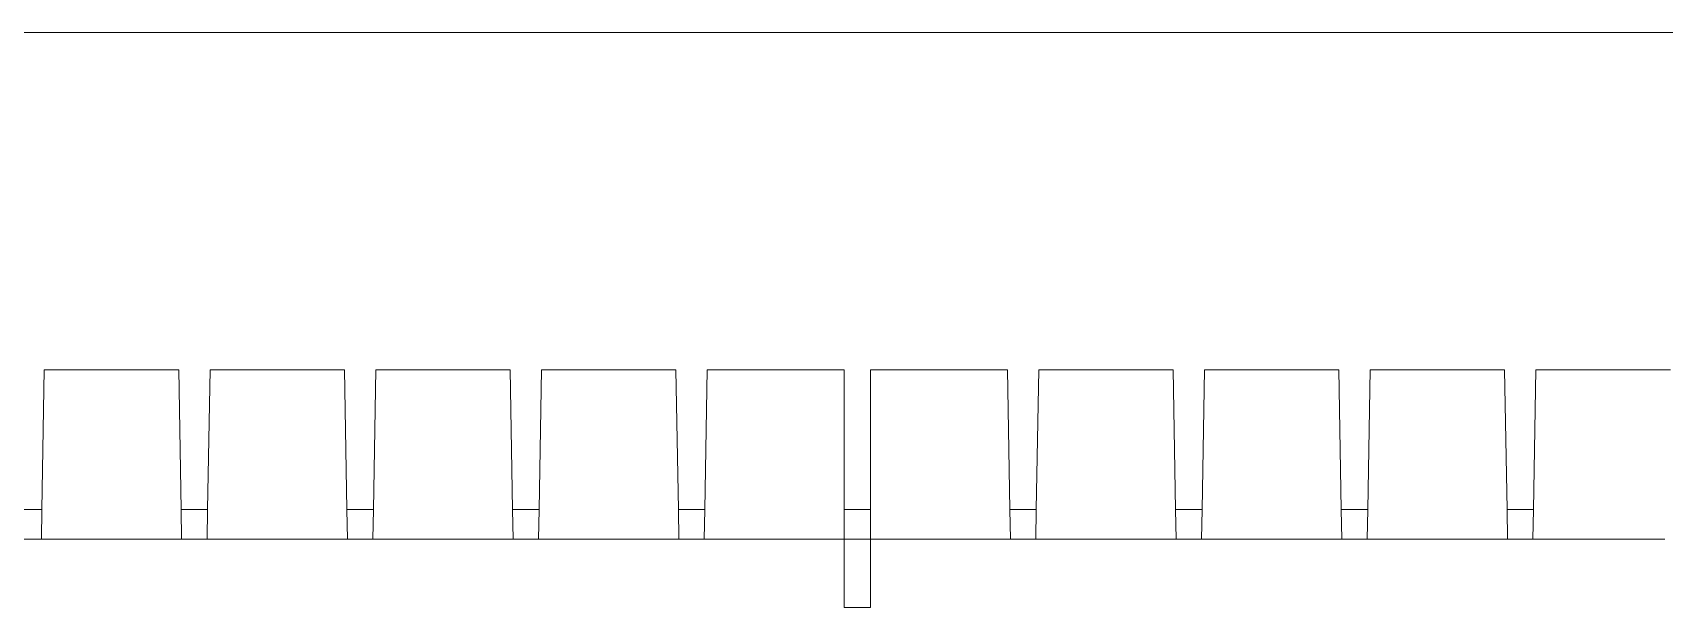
# Model space of a CAD drawing. Header units: millimetres. Extents: x 1136 to 1992, y 400 to 1005.
# Drawn here: x 1361.8 to 1450.9, y 578.9 to 610.3 of the extents above; entities that cross this region are included whole.
import ezdxf

# ---------------------------------------------------------------- set-up
doc = ezdxf.new("R2010")
doc.units = ezdxf.units.MM
doc.layers.add('6', color=7, linetype='Continuous', true_color=0xffffff)

msp = doc.modelspace()

# ---------------------------------------------------------------- linework, layer by layer
at = {"layer": '6', "color": 92, "linetype": 'Continuous', "lineweight": 18}
for p, q in [((1210.104, 610.27), (1485.976, 610.27)), ((1362.463, 591.879), (1362.33, 584.26)), ((1369.797, 591.879), (1362.463, 591.879)), ((1369.797, 591.879), (1369.93, 584.26)), ((1371.508, 591.879), (1371.375, 584.26)), ((1378.842, 591.879), (1371.508, 591.879)), ((1378.842, 591.879), (1378.975, 584.26)), ((1380.553, 591.879), (1380.42, 584.26)), ((1387.887, 591.879), (1380.553, 591.879)), ((1387.887, 591.879), (1388.02, 584.26)), ((1389.598, 591.879), (1389.465, 584.26)), ((1396.932, 591.879), (1389.598, 591.879)), ((1396.932, 591.879), (1397.065, 584.26)), ((1398.643, 591.879), (1398.51, 584.26)), ((1406.121, 591.879), (1398.643, 591.879)), ((1406.121, 591.879), (1406.121, 584.26)), ((1407.544, 591.879), (1407.544, 584.26)), ((1415.022, 591.879), (1407.544, 591.879)), ((1415.022, 591.879), (1415.155, 584.26)), ((1416.733, 591.879), (1416.6, 584.26)), ((1424.067, 591.879), (1416.733, 591.879)), ((1424.067, 591.879), (1424.2, 584.26)), ((1425.778, 591.879), (1425.645, 584.26)), ((1433.112, 591.879), (1425.778, 591.879)), ((1433.112, 591.879), (1433.245, 584.26)), ((1434.823, 591.879), (1434.69, 584.26)), ((1442.157, 591.879), (1434.823, 591.879)), ((1442.157, 591.879), (1442.29, 584.26)), ((1443.868, 591.879), (1443.735, 584.26)), ((1451.202, 591.879), (1443.868, 591.879)), ((1360.885, 584.26), (1362.33, 584.26)), ((1362.33, 584.26), (1362.301, 582.633)), ((1369.958, 582.633), (1369.93, 584.26)), ((1369.93, 584.26), (1371.375, 584.26)), ((1371.375, 584.26), (1371.346, 582.633)), ((1379.003, 582.633), (1378.975, 584.26)), ((1378.975, 584.26), (1380.42, 584.26)), ((1380.42, 584.26), (1380.391, 582.633)), ((1388.02, 584.26), (1388.048, 582.633)), ((1388.02, 584.26), (1389.465, 584.26)), ((1389.465, 584.26), (1389.436, 582.633)), ((1397.065, 584.26), (1398.51, 584.26)), ((1397.065, 584.26), (1397.093, 582.633)), ((1398.51, 584.26), (1398.481, 582.633)), ((1406.121, 584.26), (1406.121, 582.633)), ((1406.121, 584.26), (1407.544, 584.26)), ((1407.544, 582.633), (1407.544, 584.26)), ((1415.155, 584.26), (1416.6, 584.26)), ((1415.155, 584.26), (1415.183, 582.633)), ((1416.6, 584.26), (1416.571, 582.633)), ((1424.2, 584.26), (1424.228, 582.633)), ((1424.2, 584.26), (1425.645, 584.26)), ((1425.645, 584.26), (1425.616, 582.633)), ((1433.245, 584.26), (1433.273, 582.633)), ((1433.245, 584.26), (1434.69, 584.26)), ((1434.661, 582.633), (1434.69, 584.26)), ((1442.29, 584.26), (1443.735, 584.26)), ((1442.318, 582.633), (1442.29, 584.26)), ((1443.706, 582.633), (1443.735, 584.26)), ((1362.301, 582.633), (1360.913, 582.633)), ((1371.346, 582.633), (1369.958, 582.633)), ((1380.391, 582.633), (1379.003, 582.633)), ((1389.436, 582.633), (1388.048, 582.633)), ((1398.481, 582.633), (1397.093, 582.633)), ((1406.121, 582.633), (1406.121, 580.924)), ((1407.544, 582.633), (1406.121, 582.633)), ((1407.544, 582.633), (1407.544, 580.924)), ((1416.571, 582.633), (1415.183, 582.633)), ((1425.616, 582.633), (1424.228, 582.633)), ((1434.661, 582.633), (1433.273, 582.633)), ((1443.706, 582.633), (1442.318, 582.633)), ((1406.121, 578.914), (1406.121, 580.924)), ((1407.544, 580.924), (1407.544, 578.914)), ((1407.544, 578.914), (1406.121, 578.914))]:
    msp.add_line(p, q, dxfattribs=at)
for points in [[(1369.958, 582.633), (1369.805, 582.633), (1369.652, 582.633), (1369.499, 582.633), (1369.346, 582.633), (1369.193, 582.633), (1369.04, 582.633), (1368.887, 582.633), (1368.733, 582.633), (1368.58, 582.633), (1368.427, 582.633), (1368.274, 582.633), (1368.121, 582.633), (1367.968, 582.633), (1367.815, 582.633), (1367.661, 582.633), (1367.508, 582.633), (1367.355, 582.633), (1367.202, 582.633), (1367.049, 582.633), (1366.896, 582.633), (1366.743, 582.633), (1366.589, 582.633), (1366.436, 582.633), (1366.283, 582.633), (1366.13, 582.633), (1365.977, 582.633), (1365.824, 582.633), (1365.671, 582.633), (1365.517, 582.633), (1365.364, 582.633), (1365.211, 582.633), (1365.058, 582.633), (1364.905, 582.633), (1364.752, 582.633), (1364.599, 582.633), (1364.445, 582.633), (1364.292, 582.633), (1364.139, 582.633), (1363.986, 582.633), (1363.833, 582.633), (1363.68, 582.633), (1363.527, 582.633), (1363.373, 582.633), (1363.22, 582.633), (1363.067, 582.633), (1362.914, 582.633), (1362.761, 582.633), (1362.608, 582.633), (1362.455, 582.633), (1362.301, 582.633)], [(1379.003, 582.633), (1378.85, 582.633), (1378.697, 582.633), (1378.544, 582.633), (1378.391, 582.633), (1378.238, 582.633), (1378.085, 582.633), (1377.932, 582.633), (1377.778, 582.633), (1377.625, 582.633), (1377.472, 582.633), (1377.319, 582.633), (1377.166, 582.633), (1377.013, 582.633), (1376.86, 582.633), (1376.706, 582.633), (1376.553, 582.633), (1376.4, 582.633), (1376.247, 582.633), (1376.094, 582.633), (1375.941, 582.633), (1375.788, 582.633), (1375.634, 582.633), (1375.481, 582.633), (1375.328, 582.633), (1375.175, 582.633), (1375.022, 582.633), (1374.869, 582.633), (1374.716, 582.633), (1374.562, 582.633), (1374.409, 582.633), (1374.256, 582.633), (1374.103, 582.633), (1373.95, 582.633), (1373.797, 582.633), (1373.644, 582.633), (1373.49, 582.633), (1373.337, 582.633), (1373.184, 582.633), (1373.031, 582.633), (1372.878, 582.633), (1372.725, 582.633), (1372.572, 582.633), (1372.418, 582.633), (1372.265, 582.633), (1372.112, 582.633), (1371.959, 582.633), (1371.806, 582.633), (1371.653, 582.633), (1371.5, 582.633), (1371.346, 582.633)], [(1388.048, 582.633), (1387.895, 582.633), (1387.742, 582.633), (1387.589, 582.633), (1387.436, 582.633), (1387.283, 582.633), (1387.13, 582.633), (1386.977, 582.633), (1386.823, 582.633), (1386.67, 582.633), (1386.517, 582.633), (1386.364, 582.633), (1386.211, 582.633), (1386.058, 582.633), (1385.905, 582.633), (1385.751, 582.633), (1385.598, 582.633), (1385.445, 582.633), (1385.292, 582.633), (1385.139, 582.633), (1384.986, 582.633), (1384.833, 582.633), (1384.679, 582.633), (1384.526, 582.633), (1384.373, 582.633), (1384.22, 582.633), (1384.067, 582.633), (1383.914, 582.633), (1383.761, 582.633), (1383.607, 582.633), (1383.454, 582.633), (1383.301, 582.633), (1383.148, 582.633), (1382.995, 582.633), (1382.842, 582.633), (1382.689, 582.633), (1382.535, 582.633), (1382.382, 582.633), (1382.229, 582.633), (1382.076, 582.633), (1381.923, 582.633), (1381.77, 582.633), (1381.617, 582.633), (1381.463, 582.633), (1381.31, 582.633), (1381.157, 582.633), (1381.004, 582.633), (1380.851, 582.633), (1380.698, 582.633), (1380.545, 582.633), (1380.391, 582.633)], [(1397.093, 582.633), (1396.94, 582.633), (1396.787, 582.633), (1396.634, 582.633), (1396.481, 582.633), (1396.328, 582.633), (1396.175, 582.633), (1396.022, 582.633), (1395.868, 582.633), (1395.715, 582.633), (1395.562, 582.633), (1395.409, 582.633), (1395.256, 582.633), (1395.103, 582.633), (1394.95, 582.633), (1394.796, 582.633), (1394.643, 582.633), (1394.49, 582.633), (1394.337, 582.633), (1394.184, 582.633), (1394.031, 582.633), (1393.878, 582.633), (1393.724, 582.633), (1393.571, 582.633), (1393.418, 582.633), (1393.265, 582.633), (1393.112, 582.633), (1392.959, 582.633), (1392.806, 582.633), (1392.652, 582.633), (1392.499, 582.633), (1392.346, 582.633), (1392.193, 582.633), (1392.04, 582.633), (1391.887, 582.633), (1391.734, 582.633), (1391.58, 582.633), (1391.427, 582.633), (1391.274, 582.633), (1391.121, 582.633), (1390.968, 582.633), (1390.815, 582.633), (1390.662, 582.633), (1390.508, 582.633), (1390.355, 582.633), (1390.202, 582.633), (1390.049, 582.633), (1389.896, 582.633), (1389.743, 582.633), (1389.59, 582.633), (1389.436, 582.633)], [(1406.121, 582.633), (1405.968, 582.633), (1405.815, 582.633), (1405.663, 582.633), (1405.51, 582.633), (1405.357, 582.633), (1405.204, 582.633), (1405.052, 582.633), (1404.899, 582.633), (1404.746, 582.633), (1404.593, 582.633), (1404.44, 582.633), (1404.288, 582.633), (1404.135, 582.633), (1403.982, 582.633), (1403.829, 582.633), (1403.676, 582.633), (1403.524, 582.633), (1403.371, 582.633), (1403.218, 582.633), (1403.065, 582.633), (1402.912, 582.633), (1402.76, 582.633), (1402.607, 582.633), (1402.454, 582.633), (1402.301, 582.633), (1402.148, 582.633), (1401.996, 582.633), (1401.843, 582.633), (1401.69, 582.633), (1401.537, 582.633), (1401.385, 582.633), (1401.232, 582.633), (1401.079, 582.633), (1400.926, 582.633), (1400.773, 582.633), (1400.621, 582.633), (1400.468, 582.633), (1400.315, 582.633), (1400.162, 582.633), (1400.009, 582.633), (1399.857, 582.633), (1399.704, 582.633), (1399.551, 582.633), (1399.398, 582.633), (1399.245, 582.633), (1399.093, 582.633), (1398.94, 582.633), (1398.787, 582.633), (1398.634, 582.633), (1398.481, 582.633)], [(1415.183, 582.633), (1415.031, 582.633), (1414.878, 582.633), (1414.725, 582.633), (1414.572, 582.633), (1414.42, 582.633), (1414.267, 582.633), (1414.114, 582.633), (1413.961, 582.633), (1413.808, 582.633), (1413.656, 582.633), (1413.503, 582.633), (1413.35, 582.633), (1413.197, 582.633), (1413.044, 582.633), (1412.892, 582.633), (1412.739, 582.633), (1412.586, 582.633), (1412.433, 582.633), (1412.28, 582.633), (1412.128, 582.633), (1411.975, 582.633), (1411.822, 582.633), (1411.669, 582.633), (1411.516, 582.633), (1411.364, 582.633), (1411.211, 582.633), (1411.058, 582.633), (1410.905, 582.633), (1410.753, 582.633), (1410.6, 582.633), (1410.447, 582.633), (1410.294, 582.633), (1410.141, 582.633), (1409.989, 582.633), (1409.836, 582.633), (1409.683, 582.633), (1409.53, 582.633), (1409.377, 582.633), (1409.225, 582.633), (1409.072, 582.633), (1408.919, 582.633), (1408.766, 582.633), (1408.613, 582.633), (1408.461, 582.633), (1408.308, 582.633), (1408.155, 582.633), (1408.002, 582.633), (1407.849, 582.633), (1407.697, 582.633), (1407.544, 582.633)], [(1424.228, 582.633), (1424.075, 582.633), (1423.922, 582.633), (1423.769, 582.633), (1423.616, 582.633), (1423.463, 582.633), (1423.31, 582.633), (1423.157, 582.633), (1423.003, 582.633), (1422.85, 582.633), (1422.697, 582.633), (1422.544, 582.633), (1422.391, 582.633), (1422.238, 582.633), (1422.085, 582.633), (1421.931, 582.633), (1421.778, 582.633), (1421.625, 582.633), (1421.472, 582.633), (1421.319, 582.633), (1421.166, 582.633), (1421.013, 582.633), (1420.859, 582.633), (1420.706, 582.633), (1420.553, 582.633), (1420.4, 582.633), (1420.247, 582.633), (1420.094, 582.633), (1419.941, 582.633), (1419.787, 582.633), (1419.634, 582.633), (1419.481, 582.633), (1419.328, 582.633), (1419.175, 582.633), (1419.022, 582.633), (1418.869, 582.633), (1418.715, 582.633), (1418.562, 582.633), (1418.409, 582.633), (1418.256, 582.633), (1418.103, 582.633), (1417.95, 582.633), (1417.797, 582.633), (1417.643, 582.633), (1417.49, 582.633), (1417.337, 582.633), (1417.184, 582.633), (1417.031, 582.633), (1416.878, 582.633), (1416.725, 582.633), (1416.571, 582.633)], [(1433.273, 582.633), (1433.12, 582.633), (1432.967, 582.633), (1432.814, 582.633), (1432.661, 582.633), (1432.508, 582.633), (1432.355, 582.633), (1432.202, 582.633), (1432.048, 582.633), (1431.895, 582.633), (1431.742, 582.633), (1431.589, 582.633), (1431.436, 582.633), (1431.283, 582.633), (1431.13, 582.633), (1430.976, 582.633), (1430.823, 582.633), (1430.67, 582.633), (1430.517, 582.633), (1430.364, 582.633), (1430.211, 582.633), (1430.058, 582.633), (1429.904, 582.633), (1429.751, 582.633), (1429.598, 582.633), (1429.445, 582.633), (1429.292, 582.633), (1429.139, 582.633), (1428.986, 582.633), (1428.832, 582.633), (1428.679, 582.633), (1428.526, 582.633), (1428.373, 582.633), (1428.22, 582.633), (1428.067, 582.633), (1427.914, 582.633), (1427.76, 582.633), (1427.607, 582.633), (1427.454, 582.633), (1427.301, 582.633), (1427.148, 582.633), (1426.995, 582.633), (1426.842, 582.633), (1426.688, 582.633), (1426.535, 582.633), (1426.382, 582.633), (1426.229, 582.633), (1426.076, 582.633), (1425.923, 582.633), (1425.77, 582.633), (1425.616, 582.633)], [(1442.318, 582.633), (1442.165, 582.633), (1442.012, 582.633), (1441.859, 582.633), (1441.706, 582.633), (1441.553, 582.633), (1441.4, 582.633), (1441.247, 582.633), (1441.093, 582.633), (1440.94, 582.633), (1440.787, 582.633), (1440.634, 582.633), (1440.481, 582.633), (1440.328, 582.633), (1440.175, 582.633), (1440.021, 582.633), (1439.868, 582.633), (1439.715, 582.633), (1439.562, 582.633), (1439.409, 582.633), (1439.256, 582.633), (1439.103, 582.633), (1438.949, 582.633), (1438.796, 582.633), (1438.643, 582.633), (1438.49, 582.633), (1438.337, 582.633), (1438.184, 582.633), (1438.031, 582.633), (1437.877, 582.633), (1437.724, 582.633), (1437.571, 582.633), (1437.418, 582.633), (1437.265, 582.633), (1437.112, 582.633), (1436.959, 582.633), (1436.805, 582.633), (1436.652, 582.633), (1436.499, 582.633), (1436.346, 582.633), (1436.193, 582.633), (1436.04, 582.633), (1435.887, 582.633), (1435.733, 582.633), (1435.58, 582.633), (1435.427, 582.633), (1435.274, 582.633), (1435.121, 582.633), (1434.968, 582.633), (1434.815, 582.633), (1434.661, 582.633)], [(1450.904, 582.633), (1450.751, 582.633), (1450.598, 582.633), (1450.445, 582.633), (1450.292, 582.633), (1450.138, 582.633), (1449.985, 582.633), (1449.832, 582.633), (1449.679, 582.633), (1449.526, 582.633), (1449.373, 582.633), (1449.22, 582.633), (1449.066, 582.633), (1448.913, 582.633), (1448.76, 582.633), (1448.607, 582.633), (1448.454, 582.633), (1448.301, 582.633), (1448.148, 582.633), (1447.994, 582.633), (1447.841, 582.633), (1447.688, 582.633), (1447.535, 582.633), (1447.382, 582.633), (1447.229, 582.633), (1447.076, 582.633), (1446.922, 582.633), (1446.769, 582.633), (1446.616, 582.633), (1446.463, 582.633), (1446.31, 582.633), (1446.157, 582.633), (1446.004, 582.633), (1445.85, 582.633), (1445.697, 582.633), (1445.544, 582.633), (1445.391, 582.633), (1445.238, 582.633), (1445.085, 582.633), (1444.932, 582.633), (1444.778, 582.633), (1444.625, 582.633), (1444.472, 582.633), (1444.319, 582.633), (1444.166, 582.633), (1444.013, 582.633), (1443.86, 582.633), (1443.706, 582.633)]]:
    msp.add_lwpolyline(points, dxfattribs=at)

doc.saveas('drawing.dxf')
